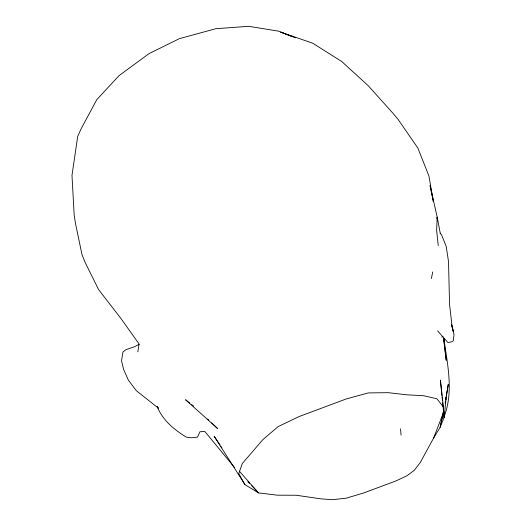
<?xml version="1.0" encoding="UTF-8"?>
<svg xmlns="http://www.w3.org/2000/svg" width="526" height="526" viewBox="0 0 526 526"><rect width="100%" height="100%" fill="white"/><g stroke="black" fill="none" stroke-linecap="round" stroke-linejoin="round"><path stroke-width="0.79" d="M137.825 351.841L139.088 343.991L121.013 318.592L98.533 289.504L84.923 261.974L81.964 254.485L75.566 223.866L74.179 215.075L71.983 175.362L77.716 136.352L81.201 128.64L96.758 99.69L119.119 75.566L149.082 53.606L179.333 38.681L215.791 28.706L248.778 26.3L278.76 31.192L295.29 37.754M445.213 402.627L445.483 401.042M445.746 399.451L448.277 384.342L445.805 399.642M445.259 402.778L445.535 401.207M431.399 278.556L432.707 271.962M443.655 409.951L440.13 427.355L433.621 438.033L420.254 462.558L414.291 470.303L406.861 475.826L395.881 480.955L363.736 492.954L346.226 498.175L332.471 499.7L320.847 498.839L296.191 495.242L277.366 495.183L258.509 492.908L244.899 484.591L214.194 436.291L220.052 445.101M445.739 399.668L446.219 397.294L444.122 417.434L440.13 427.355L443.07 414.567M436.738 218.579L437.185 217.08L430.058 185.52L432.3 196.619M444.056 416.816C453.859 391.66 447.416 364.505 443.931 338.744M433.621 438.033L443.615 412.167M139.16 344.346L134.393 346.772L125.931 349.658L122.926 352.052L121.532 360.829L123.603 369.41L128.377 380.16L136.293 390.667L158.411 408.176L157.228 406.631M441.708 337.133L443.023 336.541M292.101 36.603L280.7 32.158L312.681 43.185L341.768 61.535L368.121 85.613L393.027 113.34L397.939 119.192L417.861 148.056L428.92 175.973L433.306 201.373L432.622 198.203M189.866 403.159L185.586 399.753L217.527 428.473L211.722 422.911M191.707 404.619L193.542 406.079M207.658 419.012L208.822 420.129M234.432 467.377L204.851 431.491L200.005 431.728L197.513 437.132L191.595 437.783L186.263 437.119C174.165 429.657 162.797 420.3 157.228 406.841M247.871 481.625L249.548 483.407M251.79 485.781L258.509 492.908L239.31 471.118M437.586 330.854L447.948 342.544L452.136 341.69L453.228 340.881L454.017 334.707L451.919 325.022L449.546 304.337L448.52 261.507L446.206 246.431L441.656 235.096L440.183 233.156M442.668 402.798L444.122 417.434L443.365 406.94L436.882 398.754L423.693 395.749L406.559 394.783L388.273 392.679L368.325 392.915L346.22 398.951L299.149 416.526L278.169 426.586L262.987 439.493L242.308 463.531L238.758 473.656L244.899 484.591M220.953 446.456L221.854 447.81M451.532 324.647L453.333 331.61L451.571 324.7M443.635 339.099L446.206 360.277L443.707 338.297M443.365 406.94L440.4 380.028L441.939 395.48M438.243 245.616L436.633 230.296L437.185 217.08L440.301 233.498M442.103 397.104L442.425 400.358M400.523 428.841L401.075 435.133"/></g></svg>
